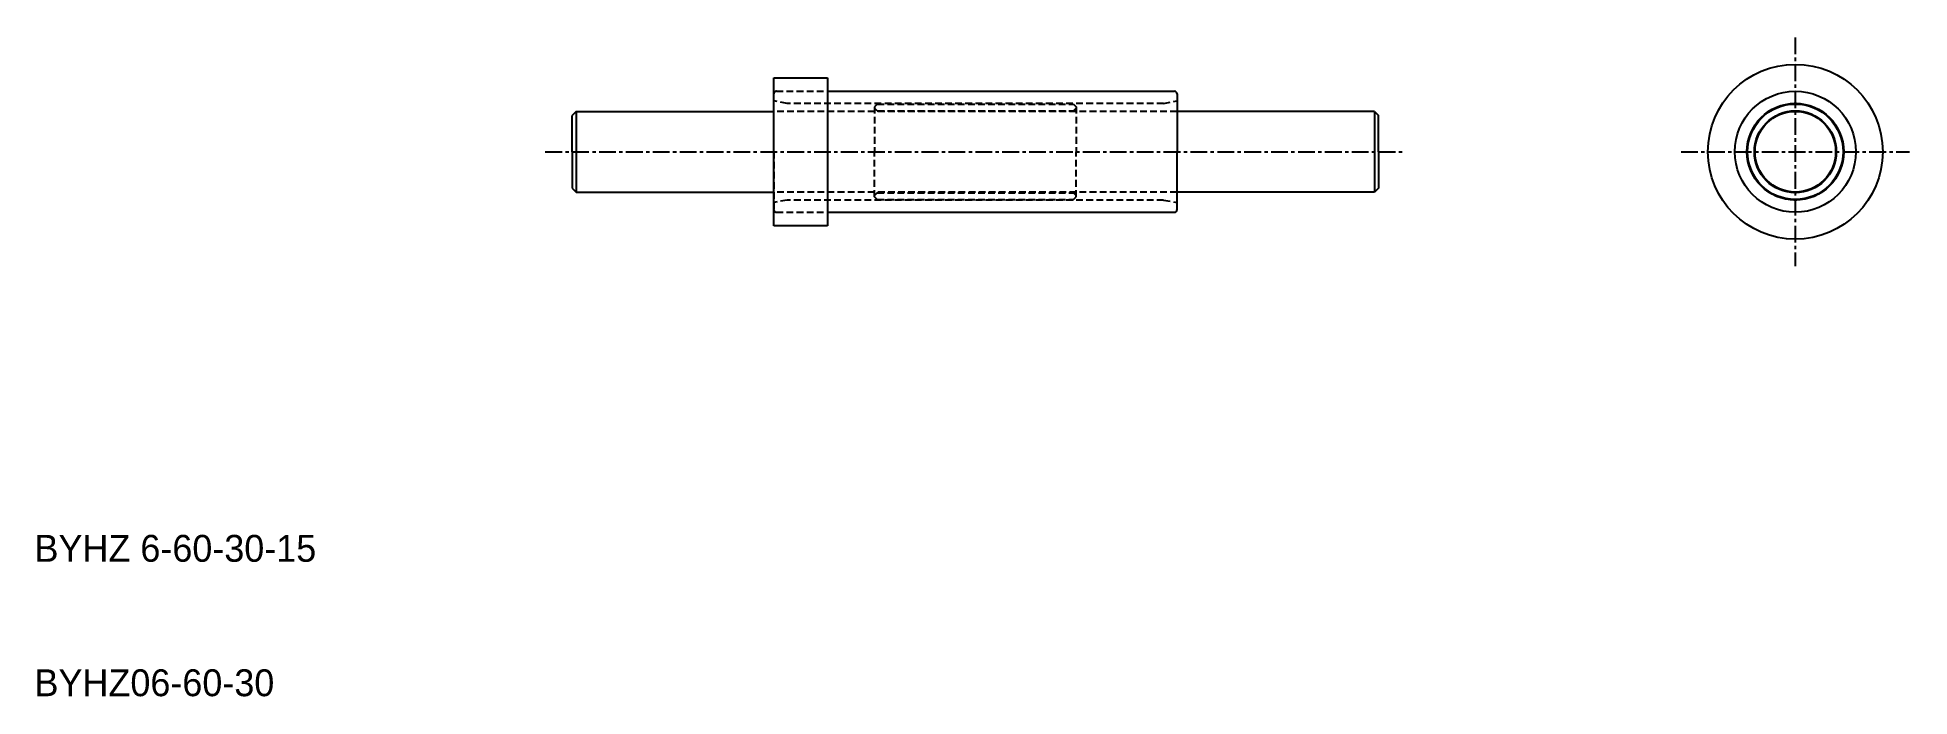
# Model space of a CAD drawing. Extents: x -38 to 101, y 255 to 304.
import ezdxf

# ---------------------------------------------------------------- set-up
doc = ezdxf.new("R2010")
doc.units = 0
doc.linetypes.add('CENTER', pattern=[2, 1.25, -0.25, 0.25, -0.25])
doc.linetypes.add('DASHED', pattern=[0.75, 0.5, -0.25])
doc.layers.get('0').update_dxf_attribs({"linetype": 'CONTINUOUS'})
doc.layers.add('CENTER', color=1, linetype='CENTER')

msp = doc.modelspace()

# ---------------------------------------------------------------- linework, layer by layer
at = {"color": 7, "linetype": 'CONTINUOUS'}
for p, q in [((16.36, 301.48), (20.36, 301.48)), ((16.36, 290.48), (16.36, 301.48)), ((20.36, 301.48), (20.36, 290.48)), ((20.36, 300.48), (46.16, 300.48)), ((46.36, 300.28), (46.36, 295.98)), ((1.66, 298.98), (1.36, 298.68)), ((1.36, 295.98), (1.36, 298.68)), ((1.66, 298.98), (1.66, 292.98)), ((1.66, 298.98), (16.36, 298.98)), ((61.06, 298.98), (46.36, 298.98)), ((61.06, 298.98), (61.36, 298.68)), ((61.06, 298.98), (61.06, 292.98)), ((61.36, 295.98), (61.36, 298.68)), ((1.36, 295.98), (1.36, 293.28)), ((46.36, 291.68), (46.36, 295.98)), ((61.36, 295.98), (61.36, 293.28)), ((1.36, 293.28), (1.66, 292.98)), ((1.66, 292.98), (16.36, 292.98)), ((61.06, 292.98), (46.36, 292.98)), ((61.36, 293.28), (61.06, 292.98)), ((20.36, 291.48), (46.16, 291.48)), ((20.36, 290.48), (16.36, 290.48))]:
    msp.add_line(p, q, dxfattribs=at)
at = {"color": 3, "linetype": 'DASHED'}
for p, q in [((16.36, 295.98), (16.36, 300.28)), ((17.36, 299.58), (16.36, 299.76)), ((16.56, 300.48), (20.36, 300.48)), ((45.36, 299.58), (17.36, 299.58)), ((24.06, 299.53), (23.86, 299.33)), ((24.06, 299.53), (38.66, 299.53)), ((38.66, 299.53), (38.86, 299.33)), ((45.36, 299.58), (46.36, 299.76)), ((46.36, 298.98), (16.36, 298.98)), ((23.86, 299.33), (23.86, 295.98)), ((24.06, 299.03), (23.86, 299.23)), ((24.06, 299.03), (38.66, 299.03)), ((38.66, 299.03), (38.86, 299.23)), ((38.86, 299.33), (38.86, 295.98)), ((16.36, 295.98), (16.36, 291.68)), ((23.86, 292.63), (23.86, 295.98)), ((38.86, 292.63), (38.86, 295.98)), ((46.36, 292.98), (16.36, 292.98)), ((24.06, 292.93), (23.86, 292.73)), ((24.06, 292.43), (23.86, 292.63)), ((24.06, 292.93), (38.66, 292.93)), ((38.66, 292.93), (38.86, 292.73)), ((38.66, 292.43), (38.86, 292.63)), ((17.36, 292.38), (16.36, 292.21)), ((16.56, 291.48), (20.36, 291.48)), ((45.36, 292.38), (17.36, 292.38)), ((24.06, 292.43), (38.66, 292.43)), ((45.36, 292.38), (46.36, 292.21))]:
    msp.add_line(p, q, dxfattribs=at)
at = {"color": 7, "linetype": 'CONTINUOUS'}
for radius in [6.5, 4.5, 3.6, 3.55, 3.05, 3]:
    msp.add_circle((92.36, 295.98), radius, dxfattribs=at)
at = {"color": 3, "linetype": 'DASHED'}
for centre, start, end in [((16.56, 300.28), 90, 180), ((16.56, 291.68), 180, 270)]:
    msp.add_arc(centre, 0.2, start, end, dxfattribs=at)
at = {"color": 7, "linetype": 'CONTINUOUS'}
for centre, radius, start, end in [((46.16, 300.28), 0.2, 0, 90), ((92.36, 299.28), 0.3, 55.0292, 124.9708), ((92.36, 299.28), 0.3, 237.9108, 302.0892), ((89.5, 297.63), 0.3, 115.0292, 184.9708), ((89.5, 297.63), 0.3, 297.9108, 2.0892), ((95.22, 297.63), 0.3, 177.9108, 242.0892), ((95.22, 297.63), 0.3, 355.0292, 64.9708), ((89.5, 294.33), 0.3, 175.0292, 244.9708), ((89.5, 294.33), 0.3, 357.9108, 62.0892), ((95.22, 294.33), 0.3, 117.9108, 182.0892), ((95.22, 294.33), 0.3, 295.0292, 4.9708), ((92.36, 292.68), 0.3, 57.9108, 122.0892), ((46.16, 291.68), 0.2, 270, 0), ((92.36, 292.68), 0.3, 235.0292, 304.9708)]:
    msp.add_arc(centre, radius, start, end, dxfattribs=at)
at = {"layer": 'CENTER', "color": 1, "linetype": 'CENTER'}
for p, q in [((92.36, 304.48), (92.36, 287.48)), ((-0.64, 295.98), (63.36, 295.98)), ((83.86, 295.98), (100.86, 295.98))]:
    msp.add_line(p, q, dxfattribs=at)

# ---------------------------------------------------------------- texts
at = {"color": 7, "linetype": 'CONTINUOUS'}
for s, p in [('BYHZ 6-60-30-15', (-38.64, 265.48)), ('BYHZ06-60-30', (-38.64, 255.48))]:
    msp.add_text(s, height=2, dxfattribs=at).set_placement(p)

doc.saveas('drawing.dxf')
